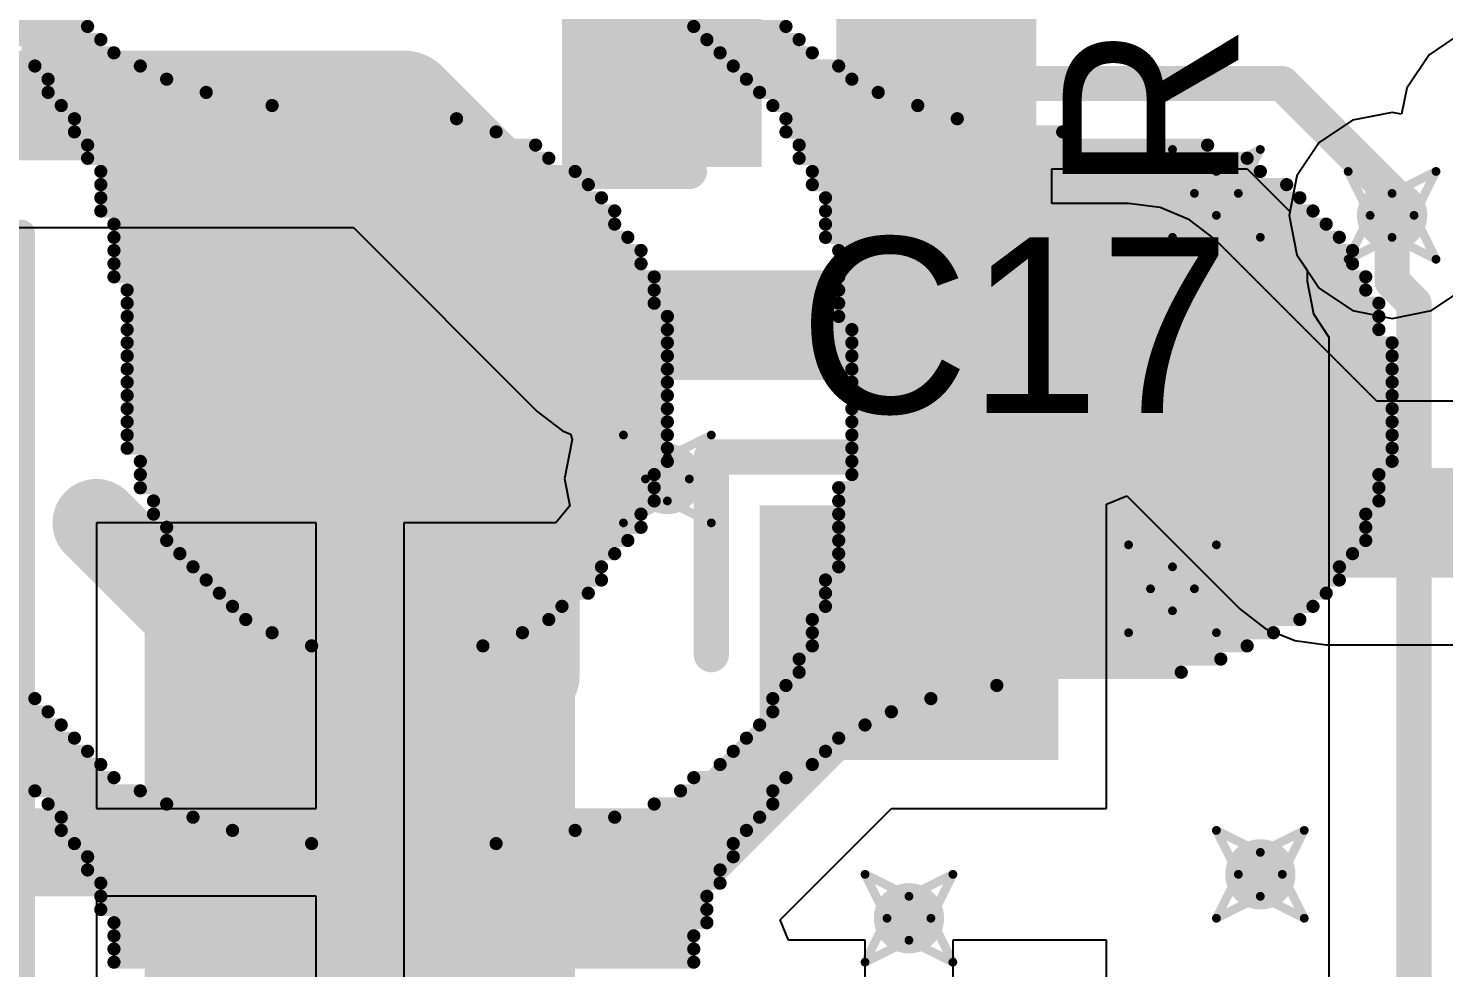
# Model space of a CAD drawing. Header units: millimetres. Extents: x 2.26 to 6.57, y 1.2 to 4.64.
# Drawn here: x 3.6828 to 4.005, y 2.9769 to 3.1907 of the extents above; entities that cross this region are included whole.
import ezdxf

# ---------------------------------------------------------------- set-up
doc = ezdxf.new("R2010")
doc.units = ezdxf.units.MM
doc.header["$MEASUREMENT"] = 0
for name, color, linetype in [('BottomLayer', 5, 'Continuous'), ('BottomOverlay', 54, 'Continuous'), ('DrillDrawing', 1, 'Continuous'), ('MultiLayer', 9, 'Continuous'), ('TopLayer', 1, 'Continuous'), ('TopOverlay', 2, 'Continuous'), ('TopPaste', 8, 'Continuous'), ('TopSolder', 216, 'Continuous'), ('ViaHoleLayer', 16, 'Continuous')]:
    doc.layers.add(name, color=color, linetype=linetype)

# ---------------------------------------------------------------- blocks, each defined once
blk = doc.blocks.new('NUCLEO_______2___B_6')
at = {"layer": 'BottomOverlay', "const_width": 0.003}
for points in [[(-0.014, 0.125), (-0.146, 0.125)], [(-0.014, 0.122), (-0.146, 0.122)], [(-0.014, 0.119), (-0.146, 0.119)], [(-0.014, 0.116), (-0.149, 0.116)], [(-0.011, 0.113), (-0.149, 0.113)], [(-0.011, 0.11), (-0.149, 0.11)], [(-0.011, 0.107), (-0.152, 0.107)], [(-0.008, 0.104), (-0.152, 0.104)], [(-0.008, 0.101), (-0.155, 0.101)], [(-0.101, 0.098), (-0.155, 0.098)], [(-0.005, 0.098), (-0.059, 0.098)], [(-0.128, 0.092), (-0.161, 0.092)], [(-0.119, 0.095), (-0.158, 0.095)], [(-0.002, 0.095), (-0.041, 0.095)], [(-0.002, 0.092), (-0.032, 0.092)], [(-0.137, 0.089), (-0.164, 0.089)], [(0.001, 0.089), (-0.026, 0.089)], [(-0.143, 0.086), (-0.164, 0.086)], [(0.004, 0.086), (-0.02, 0.086)], [(-0.146, 0.083), (-0.167, 0.083)], [(0.007, 0.083), (-0.014, 0.083)], [(-0.152, 0.08), (-0.173, 0.08)], [(0.01, 0.08), (-0.011, 0.08)], [(-0.155, 0.077), (-0.176, 0.077)], [(0.013, 0.077), (-0.008, 0.077)], [(-0.158, 0.074), (-0.179, 0.074)], [(0.019, 0.074), (-0.005, 0.074)], [(-0.161, 0.071), (-0.185, 0.071)], [(0.025, 0.071), (-0.002, 0.071)], [(-0.164, 0.068), (-0.191, 0.068)], [(0.031, 0.068), (0.001, 0.068)], [(-0.164, 0.065), (-0.2, 0.065)], [(0.04, 0.065), (0.004, 0.065)], [(-0.167, 0.062), (-0.215, 0.062)], [(-0.17, 0.059), (-0.257, 0.059)], [(-0.17, 0.056), (-0.266, 0.056)], [(-0.173, 0.053), (-0.272, 0.053)], [(-0.059, 0.053), (-0.098, 0.053)], [(-0.173, 0.047), (-0.284, 0.047)], [(-0.173, 0.05), (-0.278, 0.05)], [(-0.044, 0.047), (-0.113, 0.047)], [(-0.05, 0.05), (-0.107, 0.05)], [(-0.176, 0.044), (-0.287, 0.044)], [(-0.041, 0.044), (-0.116, 0.044)], [(-0.176, 0.041), (-0.29, 0.041)], [(-0.038, 0.041), (-0.122, 0.041)], [(-0.176, 0.038), (-0.293, 0.038)], [(-0.035, 0.038), (-0.125, 0.038)], [(-0.179, 0.035), (-0.293, 0.035)], [(-0.032, 0.035), (-0.125, 0.035)], [(-0.179, 0.032), (-0.296, 0.032)], [(-0.029, 0.032), (-0.128, 0.032)], [(-0.179, 0.029), (-0.299, 0.029)], [(-0.026, 0.029), (-0.131, 0.029)], [(-0.179, 0.026), (-0.299, 0.026)], [(-0.026, 0.026), (-0.134, 0.026)], [(-0.179, 0.023), (-0.299, 0.023)], [(-0.023, 0.023), (-0.134, 0.023)], [(-0.179, 0.02), (-0.302, 0.02)], [(-0.023, 0.02), (-0.137, 0.02)], [(-0.179, 0.017), (-0.302, 0.017)], [(-0.02, 0.017), (-0.137, 0.017)], [(-0.182, 0.014), (-0.302, 0.014)], [(-0.02, 0.014), (-0.137, 0.014)], [(-0.182, 0.011), (-0.305, 0.011)], [(-0.02, 0.011), (-0.14, 0.011)], [(-0.182, 0.008), (-0.305, 0.008)], [(-0.182, 0.005), (-0.305, 0.005)], [(-0.017, 0.008), (-0.14, 0.008)], [(-0.017, 0.005), (-0.14, 0.005)], [(-0.182, 0.002), (-0.305, 0.002)], [(-0.017, 0.002), (-0.14, 0.002)], [(-0.182, -0.001), (-0.305, -0.001)], [(-0.017, -0.001), (-0.14, -0.001)], [(-0.182, -0.004), (-0.305, -0.004)], [(-0.017, -0.004), (-0.14, -0.004)], [(-0.182, -0.007), (-0.305, -0.007)], [(-0.017, -0.007), (-0.14, -0.007)], [(-0.182, -0.01), (-0.305, -0.01)], [(-0.017, -0.01), (-0.14, -0.01)], [(-0.182, -0.013), (-0.305, -0.013)], [(-0.017, -0.013), (-0.14, -0.013)], [(-0.182, -0.016), (-0.305, -0.016)], [(-0.017, -0.016), (-0.14, -0.016)], [(-0.182, -0.019), (-0.302, -0.019)], [(-0.017, -0.019), (-0.14, -0.019)], [(-0.179, -0.022), (-0.302, -0.022)], [(-0.017, -0.022), (-0.14, -0.022)], [(-0.179, -0.025), (-0.302, -0.025)], [(-0.017, -0.025), (-0.137, -0.025)], [(-0.179, -0.028), (-0.299, -0.028)], [(-0.017, -0.028), (-0.137, -0.028)], [(-0.179, -0.031), (-0.299, -0.031)], [(-0.014, -0.031), (-0.137, -0.031)], [(-0.179, -0.034), (-0.296, -0.034)], [(-0.014, -0.034), (-0.134, -0.034)], [(-0.179, -0.037), (-0.296, -0.037)], [(-0.176, -0.04), (-0.293, -0.04)], [(-0.014, -0.037), (-0.134, -0.037)], [(-0.014, -0.04), (-0.131, -0.04)], [(-0.176, -0.043), (-0.29, -0.043)], [(-0.014, -0.043), (-0.128, -0.043)], [(-0.176, -0.046), (-0.287, -0.046)], [(-0.011, -0.046), (-0.128, -0.046)], [(-0.176, -0.049), (-0.284, -0.049)], [(-0.011, -0.049), (-0.125, -0.049)], [(-0.173, -0.052), (-0.281, -0.052)], [(-0.011, -0.052), (-0.122, -0.052)], [(-0.173, -0.055), (-0.275, -0.055)], [(-0.011, -0.055), (-0.119, -0.055)], [(-0.17, -0.058), (-0.272, -0.058)], [(-0.008, -0.058), (-0.113, -0.058)], [(-0.17, -0.061), (-0.263, -0.061)], [(-0.008, -0.061), (-0.11, -0.061)], [(-0.167, -0.064), (-0.23, -0.064)], [(-0.005, -0.064), (-0.101, -0.064)], [(-0.167, -0.067), (-0.206, -0.067)], [(-0.005, -0.067), (-0.092, -0.067)], [(-0.164, -0.07), (-0.197, -0.07)], [(-0.002, -0.07), (-0.05, -0.07)], [(-0.161, -0.073), (-0.188, -0.073)], [(0.001, -0.073), (-0.035, -0.073)], [(-0.158, -0.076), (-0.182, -0.076)], [(0.001, -0.076), (-0.026, -0.076)], [(-0.155, -0.079), (-0.179, -0.079)], [(-0.152, -0.082), (-0.173, -0.082)], [(0.004, -0.079), (-0.02, -0.079)], [(0.007, -0.082), (-0.014, -0.082)], [(-0.149, -0.085), (-0.17, -0.085)], [(0.01, -0.085), (-0.011, -0.085)], [(-0.146, -0.088), (-0.167, -0.088)], [(0.013, -0.088), (-0.008, -0.088)]]:
    blk.add_lwpolyline(points, dxfattribs=at)
at = {"layer": 'BottomOverlay', "const_width": 0.0015}
for points in [[(-0.14675, 0.125, 1), (-0.14525, 0.125, 1)], [(-0.01475, 0.125, 1), (-0.01325, 0.125, 1)], [(-0.14675, 0.122, 1), (-0.14525, 0.122, 1)], [(-0.01475, 0.122, 1), (-0.01325, 0.122, 1)], [(-0.14675, 0.119, 1), (-0.14525, 0.119, 1)], [(-0.01475, 0.119, 1), (-0.01325, 0.119, 1)], [(-0.14975, 0.116, 1), (-0.14825, 0.116, 1)], [(-0.01475, 0.116, 1), (-0.01325, 0.116, 1)], [(-0.14975, 0.113, 1), (-0.14825, 0.113, 1)], [(-0.01175, 0.113, 1), (-0.01025, 0.113, 1)], [(-0.14975, 0.11, 1), (-0.14825, 0.11, 1)], [(-0.01175, 0.11, 1), (-0.01025, 0.11, 1)], [(-0.15275, 0.107, 1), (-0.15125, 0.107, 1)], [(-0.01175, 0.107, 1), (-0.01025, 0.107, 1)], [(-0.15275, 0.104, 1), (-0.15125, 0.104, 1)], [(-0.00875, 0.104, 1), (-0.00725, 0.104, 1)], [(-0.15575, 0.101, 1), (-0.15425, 0.101, 1)], [(-0.00875, 0.101, 1), (-0.00725, 0.101, 1)], [(-0.15575, 0.098, 1), (-0.15425, 0.098, 1)], [(-0.10175, 0.098, 1), (-0.10025, 0.098, 1)], [(-0.05975, 0.098, 1), (-0.05825, 0.098, 1)], [(-0.00575, 0.098, 1), (-0.00425, 0.098, 1)], [(-0.16175, 0.092, 1), (-0.16025, 0.092, 1)], [(-0.15875, 0.095, 1), (-0.15725, 0.095, 1)], [(-0.12875, 0.092, 1), (-0.12725, 0.092, 1)], [(-0.11975, 0.095, 1), (-0.11825, 0.095, 1)], [(-0.04175, 0.095, 1), (-0.04025, 0.095, 1)], [(-0.03275, 0.092, 1), (-0.03125, 0.092, 1)], [(-0.00275, 0.095, 1), (-0.00125, 0.095, 1)], [(-0.00275, 0.092, 1), (-0.00125, 0.092, 1)], [(-0.16475, 0.089, 1), (-0.16325, 0.089, 1)], [(-0.13775, 0.089, 1), (-0.13625, 0.089, 1)], [(-0.02675, 0.089, 1), (-0.02525, 0.089, 1)], [(0.00025, 0.089, 1), (0.00175, 0.089, 1)], [(-0.16475, 0.086, 1), (-0.16325, 0.086, 1)], [(-0.14375, 0.086, 1), (-0.14225, 0.086, 1)], [(-0.02075, 0.086, 1), (-0.01925, 0.086, 1)], [(0.00325, 0.086, 1), (0.00475, 0.086, 1)], [(-0.16775, 0.083, 1), (-0.16625, 0.083, 1)], [(-0.14675, 0.083, 1), (-0.14525, 0.083, 1)], [(-0.01475, 0.083, 1), (-0.01325, 0.083, 1)], [(-0.17375, 0.08, 1), (-0.17225, 0.08, 1)], [(-0.15275, 0.08, 1), (-0.15125, 0.08, 1)], [(-0.01175, 0.08, 1), (-0.01025, 0.08, 1)], [(-0.17675, 0.077, 1), (-0.17525, 0.077, 1)], [(-0.15575, 0.077, 1), (-0.15425, 0.077, 1)], [(-0.00875, 0.077, 1), (-0.00725, 0.077, 1)], [(-0.17975, 0.074, 1), (-0.17825, 0.074, 1)], [(-0.15875, 0.074, 1), (-0.15725, 0.074, 1)], [(-0.00575, 0.074, 1), (-0.00425, 0.074, 1)], [(-0.18575, 0.071, 1), (-0.18425, 0.071, 1)], [(-0.16175, 0.071, 1), (-0.16025, 0.071, 1)], [(-0.00275, 0.071, 1), (-0.00125, 0.071, 1)], [(-0.19175, 0.068, 1), (-0.19025, 0.068, 1)], [(-0.16475, 0.068, 1), (-0.16325, 0.068, 1)], [(0.00025, 0.068, 1), (0.00175, 0.068, 1)], [(-0.20075, 0.065, 1), (-0.19925, 0.065, 1)], [(-0.16475, 0.065, 1), (-0.16325, 0.065, 1)], [(0.00325, 0.065, 1), (0.00475, 0.065, 1)], [(-0.21575, 0.062, 1), (-0.21425, 0.062, 1)], [(-0.16775, 0.062, 1), (-0.16625, 0.062, 1)], [(-0.25775, 0.059, 1), (-0.25625, 0.059, 1)], [(-0.17075, 0.059, 1), (-0.16925, 0.059, 1)], [(-0.26675, 0.056, 1), (-0.26525, 0.056, 1)], [(-0.17075, 0.056, 1), (-0.16925, 0.056, 1)], [(-0.27275, 0.053, 1), (-0.27125, 0.053, 1)], [(-0.17375, 0.053, 1), (-0.17225, 0.053, 1)], [(-0.09875, 0.053, 1), (-0.09725, 0.053, 1)], [(-0.05975, 0.053, 1), (-0.05825, 0.053, 1)], [(-0.28475, 0.047, 1), (-0.28325, 0.047, 1)], [(-0.27875, 0.05, 1), (-0.27725, 0.05, 1)], [(-0.17375, 0.05, 1), (-0.17225, 0.05, 1)], [(-0.17375, 0.047, 1), (-0.17225, 0.047, 1)], [(-0.11375, 0.047, 1), (-0.11225, 0.047, 1)], [(-0.10775, 0.05, 1), (-0.10625, 0.05, 1)], [(-0.05075, 0.05, 1), (-0.04925, 0.05, 1)], [(-0.04475, 0.047, 1), (-0.04325, 0.047, 1)], [(-0.28775, 0.044, 1), (-0.28625, 0.044, 1)], [(-0.17675, 0.044, 1), (-0.17525, 0.044, 1)], [(-0.11675, 0.044, 1), (-0.11525, 0.044, 1)], [(-0.04175, 0.044, 1), (-0.04025, 0.044, 1)], [(-0.29075, 0.041, 1), (-0.28925, 0.041, 1)], [(-0.17675, 0.041, 1), (-0.17525, 0.041, 1)], [(-0.12275, 0.041, 1), (-0.12125, 0.041, 1)], [(-0.03875, 0.041, 1), (-0.03725, 0.041, 1)], [(-0.29375, 0.038, 1), (-0.29225, 0.038, 1)], [(-0.17675, 0.038, 1), (-0.17525, 0.038, 1)], [(-0.12575, 0.038, 1), (-0.12425, 0.038, 1)], [(-0.03575, 0.038, 1), (-0.03425, 0.038, 1)], [(-0.29375, 0.035, 1), (-0.29225, 0.035, 1)], [(-0.17975, 0.035, 1), (-0.17825, 0.035, 1)], [(-0.12575, 0.035, 1), (-0.12425, 0.035, 1)], [(-0.03275, 0.035, 1), (-0.03125, 0.035, 1)], [(-0.29675, 0.032, 1), (-0.29525, 0.032, 1)], [(-0.17975, 0.032, 1), (-0.17825, 0.032, 1)], [(-0.12875, 0.032, 1), (-0.12725, 0.032, 1)], [(-0.02975, 0.032, 1), (-0.02825, 0.032, 1)], [(-0.29975, 0.029, 1), (-0.29825, 0.029, 1)], [(-0.17975, 0.029, 1), (-0.17825, 0.029, 1)], [(-0.13175, 0.029, 1), (-0.13025, 0.029, 1)], [(-0.02675, 0.029, 1), (-0.02525, 0.029, 1)], [(-0.29975, 0.026, 1), (-0.29825, 0.026, 1)], [(-0.17975, 0.026, 1), (-0.17825, 0.026, 1)], [(-0.13475, 0.026, 1), (-0.13325, 0.026, 1)], [(-0.02675, 0.026, 1), (-0.02525, 0.026, 1)], [(-0.29975, 0.023, 1), (-0.29825, 0.023, 1)], [(-0.17975, 0.023, 1), (-0.17825, 0.023, 1)], [(-0.13475, 0.023, 1), (-0.13325, 0.023, 1)], [(-0.02375, 0.023, 1), (-0.02225, 0.023, 1)], [(-0.30275, 0.02, 1), (-0.30125, 0.02, 1)], [(-0.17975, 0.02, 1), (-0.17825, 0.02, 1)], [(-0.13775, 0.02, 1), (-0.13625, 0.02, 1)], [(-0.02375, 0.02, 1), (-0.02225, 0.02, 1)], [(-0.30275, 0.017, 1), (-0.30125, 0.017, 1)], [(-0.17975, 0.017, 1), (-0.17825, 0.017, 1)], [(-0.13775, 0.017, 1), (-0.13625, 0.017, 1)], [(-0.02075, 0.017, 1), (-0.01925, 0.017, 1)], [(-0.30275, 0.014, 1), (-0.30125, 0.014, 1)], [(-0.18275, 0.014, 1), (-0.18125, 0.014, 1)], [(-0.13775, 0.014, 1), (-0.13625, 0.014, 1)], [(-0.02075, 0.014, 1), (-0.01925, 0.014, 1)], [(-0.30575, 0.011, 1), (-0.30425, 0.011, 1)], [(-0.18275, 0.011, 1), (-0.18125, 0.011, 1)], [(-0.14075, 0.011, 1), (-0.13925, 0.011, 1)], [(-0.02075, 0.011, 1), (-0.01925, 0.011, 1)], [(-0.30575, 0.008, 1), (-0.30425, 0.008, 1)], [(-0.30575, 0.005, 1), (-0.30425, 0.005, 1)], [(-0.18275, 0.008, 1), (-0.18125, 0.008, 1)], [(-0.18275, 0.005, 1), (-0.18125, 0.005, 1)], [(-0.14075, 0.008, 1), (-0.13925, 0.008, 1)], [(-0.14075, 0.005, 1), (-0.13925, 0.005, 1)], [(-0.01775, 0.008, 1), (-0.01625, 0.008, 1)], [(-0.01775, 0.005, 1), (-0.01625, 0.005, 1)], [(-0.30575, 0.002, 1), (-0.30425, 0.002, 1)], [(-0.18275, 0.002, 1), (-0.18125, 0.002, 1)], [(-0.14075, 0.002, 1), (-0.13925, 0.002, 1)], [(-0.01775, 0.002, 1), (-0.01625, 0.002, 1)], [(-0.30575, -0.001, 1), (-0.30425, -0.001, 1)], [(-0.18275, -0.001, 1), (-0.18125, -0.001, 1)], [(-0.14075, -0.001, 1), (-0.13925, -0.001, 1)], [(-0.01775, -0.001, 1), (-0.01625, -0.001, 1)], [(-0.30575, -0.004, 1), (-0.30425, -0.004, 1)], [(-0.18275, -0.004, 1), (-0.18125, -0.004, 1)], [(-0.14075, -0.004, 1), (-0.13925, -0.004, 1)], [(-0.01775, -0.004, 1), (-0.01625, -0.004, 1)], [(-0.30575, -0.007, 1), (-0.30425, -0.007, 1)], [(-0.18275, -0.007, 1), (-0.18125, -0.007, 1)], [(-0.14075, -0.007, 1), (-0.13925, -0.007, 1)], [(-0.01775, -0.007, 1), (-0.01625, -0.007, 1)], [(-0.30575, -0.01, 1), (-0.30425, -0.01, 1)], [(-0.18275, -0.01, 1), (-0.18125, -0.01, 1)], [(-0.14075, -0.01, 1), (-0.13925, -0.01, 1)], [(-0.01775, -0.01, 1), (-0.01625, -0.01, 1)], [(-0.30575, -0.013, 1), (-0.30425, -0.013, 1)], [(-0.18275, -0.013, 1), (-0.18125, -0.013, 1)], [(-0.14075, -0.013, 1), (-0.13925, -0.013, 1)], [(-0.01775, -0.013, 1), (-0.01625, -0.013, 1)], [(-0.30575, -0.016, 1), (-0.30425, -0.016, 1)], [(-0.18275, -0.016, 1), (-0.18125, -0.016, 1)], [(-0.14075, -0.016, 1), (-0.13925, -0.016, 1)], [(-0.01775, -0.016, 1), (-0.01625, -0.016, 1)], [(-0.30275, -0.019, 1), (-0.30125, -0.019, 1)], [(-0.18275, -0.019, 1), (-0.18125, -0.019, 1)], [(-0.14075, -0.019, 1), (-0.13925, -0.019, 1)], [(-0.01775, -0.019, 1), (-0.01625, -0.019, 1)], [(-0.30275, -0.022, 1), (-0.30125, -0.022, 1)], [(-0.17975, -0.022, 1), (-0.17825, -0.022, 1)], [(-0.14075, -0.022, 1), (-0.13925, -0.022, 1)], [(-0.01775, -0.022, 1), (-0.01625, -0.022, 1)], [(-0.30275, -0.025, 1), (-0.30125, -0.025, 1)], [(-0.17975, -0.025, 1), (-0.17825, -0.025, 1)], [(-0.13775, -0.025, 1), (-0.13625, -0.025, 1)], [(-0.01775, -0.025, 1), (-0.01625, -0.025, 1)], [(-0.29975, -0.028, 1), (-0.29825, -0.028, 1)], [(-0.17975, -0.028, 1), (-0.17825, -0.028, 1)], [(-0.13775, -0.028, 1), (-0.13625, -0.028, 1)], [(-0.01775, -0.028, 1), (-0.01625, -0.028, 1)], [(-0.29975, -0.031, 1), (-0.29825, -0.031, 1)], [(-0.17975, -0.031, 1), (-0.17825, -0.031, 1)], [(-0.13775, -0.031, 1), (-0.13625, -0.031, 1)], [(-0.01475, -0.031, 1), (-0.01325, -0.031, 1)], [(-0.29675, -0.034, 1), (-0.29525, -0.034, 1)], [(-0.17975, -0.034, 1), (-0.17825, -0.034, 1)], [(-0.13475, -0.034, 1), (-0.13325, -0.034, 1)], [(-0.01475, -0.034, 1), (-0.01325, -0.034, 1)], [(-0.29675, -0.037, 1), (-0.29525, -0.037, 1)], [(-0.29375, -0.04, 1), (-0.29225, -0.04, 1)], [(-0.17975, -0.037, 1), (-0.17825, -0.037, 1)], [(-0.17675, -0.04, 1), (-0.17525, -0.04, 1)], [(-0.13475, -0.037, 1), (-0.13325, -0.037, 1)], [(-0.13175, -0.04, 1), (-0.13025, -0.04, 1)], [(-0.01475, -0.037, 1), (-0.01325, -0.037, 1)], [(-0.01475, -0.04, 1), (-0.01325, -0.04, 1)], [(-0.29075, -0.043, 1), (-0.28925, -0.043, 1)], [(-0.17675, -0.043, 1), (-0.17525, -0.043, 1)], [(-0.12875, -0.043, 1), (-0.12725, -0.043, 1)], [(-0.01475, -0.043, 1), (-0.01325, -0.043, 1)], [(-0.28775, -0.046, 1), (-0.28625, -0.046, 1)], [(-0.17675, -0.046, 1), (-0.17525, -0.046, 1)], [(-0.12875, -0.046, 1), (-0.12725, -0.046, 1)], [(-0.01175, -0.046, 1), (-0.01025, -0.046, 1)], [(-0.28475, -0.049, 1), (-0.28325, -0.049, 1)], [(-0.17675, -0.049, 1), (-0.17525, -0.049, 1)], [(-0.12575, -0.049, 1), (-0.12425, -0.049, 1)], [(-0.01175, -0.049, 1), (-0.01025, -0.049, 1)], [(-0.28175, -0.052, 1), (-0.28025, -0.052, 1)], [(-0.17375, -0.052, 1), (-0.17225, -0.052, 1)], [(-0.12275, -0.052, 1), (-0.12125, -0.052, 1)], [(-0.01175, -0.052, 1), (-0.01025, -0.052, 1)], [(-0.27575, -0.055, 1), (-0.27425, -0.055, 1)], [(-0.17375, -0.055, 1), (-0.17225, -0.055, 1)], [(-0.11975, -0.055, 1), (-0.11825, -0.055, 1)], [(-0.01175, -0.055, 1), (-0.01025, -0.055, 1)], [(-0.27275, -0.058, 1), (-0.27125, -0.058, 1)], [(-0.17075, -0.058, 1), (-0.16925, -0.058, 1)], [(-0.11375, -0.058, 1), (-0.11225, -0.058, 1)], [(-0.00875, -0.058, 1), (-0.00725, -0.058, 1)], [(-0.26375, -0.061, 1), (-0.26225, -0.061, 1)], [(-0.17075, -0.061, 1), (-0.16925, -0.061, 1)], [(-0.11075, -0.061, 1), (-0.10925, -0.061, 1)], [(-0.00875, -0.061, 1), (-0.00725, -0.061, 1)], [(-0.23075, -0.064, 1), (-0.22925, -0.064, 1)], [(-0.16775, -0.064, 1), (-0.16625, -0.064, 1)], [(-0.10175, -0.064, 1), (-0.10025, -0.064, 1)], [(-0.00575, -0.064, 1), (-0.00425, -0.064, 1)], [(-0.20675, -0.067, 1), (-0.20525, -0.067, 1)], [(-0.16775, -0.067, 1), (-0.16625, -0.067, 1)], [(-0.09275, -0.067, 1), (-0.09125, -0.067, 1)], [(-0.00575, -0.067, 1), (-0.00425, -0.067, 1)], [(-0.19775, -0.07, 1), (-0.19625, -0.07, 1)], [(-0.16475, -0.07, 1), (-0.16325, -0.07, 1)], [(-0.05075, -0.07, 1), (-0.04925, -0.07, 1)], [(-0.00275, -0.07, 1), (-0.00125, -0.07, 1)], [(-0.18875, -0.073, 1), (-0.18725, -0.073, 1)], [(-0.16175, -0.073, 1), (-0.16025, -0.073, 1)], [(-0.03575, -0.073, 1), (-0.03425, -0.073, 1)], [(0.00025, -0.073, 1), (0.00175, -0.073, 1)], [(-0.18275, -0.076, 1), (-0.18125, -0.076, 1)], [(-0.15875, -0.076, 1), (-0.15725, -0.076, 1)], [(-0.02675, -0.076, 1), (-0.02525, -0.076, 1)], [(0.00025, -0.076, 1), (0.00175, -0.076, 1)], [(-0.17975, -0.079, 1), (-0.17825, -0.079, 1)], [(-0.17375, -0.082, 1), (-0.17225, -0.082, 1)], [(-0.15575, -0.079, 1), (-0.15425, -0.079, 1)], [(-0.15275, -0.082, 1), (-0.15125, -0.082, 1)], [(-0.02075, -0.079, 1), (-0.01925, -0.079, 1)], [(-0.01475, -0.082, 1), (-0.01325, -0.082, 1)], [(0.00325, -0.079, 1), (0.00475, -0.079, 1)], [(-0.17075, -0.085, 1), (-0.16925, -0.085, 1)], [(-0.14975, -0.085, 1), (-0.14825, -0.085, 1)], [(-0.01175, -0.085, 1), (-0.01025, -0.085, 1)], [(-0.16775, -0.088, 1), (-0.16625, -0.088, 1)], [(-0.14675, -0.088, 1), (-0.14525, -0.088, 1)], [(-0.00875, -0.088, 1), (-0.00725, -0.088, 1)]]:
    blk.add_lwpolyline(points, format="xyb", close=True, dxfattribs=at)
blk = doc.blocks.new('0603R_103')
at = {"layer": 'TopLayer'}
for points in [[(-0.0125, 0.015), (-0.0425, 0.015), (-0.0125, -0.015), (-0.0425, -0.015)], [(0.0425, 0.015), (0.0125, 0.015), (0.0425, -0.015), (0.0125, -0.015)]]:
    blk.add_solid(points, dxfattribs=at)
at = {"layer": 'TopOverlay', "const_width": 0.008}
for points in [[(-0.025, 0.02), (-0.05, 0.02)], [(-0.05, 0.02), (-0.05, -0.02)], [(0.05, 0.02), (0.025, 0.02)], [(0.05, 0.02), (0.05, -0.02)], [(-0.025, -0.02), (-0.05, -0.02)], [(0.05, -0.02), (0.025, -0.02)]]:
    blk.add_lwpolyline(points, dxfattribs=at)
at = {"layer": 'TopOverlay', "const_width": 0.004}
for points in [[(-0.052, 0.02, 1), (-0.048, 0.02, 1)], [(-0.052, 0.02, 1), (-0.048, 0.02, 1)], [(-0.027, 0.02, 1), (-0.023, 0.02, 1)], [(0.023, 0.02, 1), (0.027, 0.02, 1)], [(0.048, 0.02, 1), (0.052, 0.02, 1)], [(0.048, 0.02, 1), (0.052, 0.02, 1)], [(-0.052, -0.02, 1), (-0.048, -0.02, 1)], [(-0.052, -0.02, 1), (-0.048, -0.02, 1)], [(-0.027, -0.02, 1), (-0.023, -0.02, 1)], [(0.023, -0.02, 1), (0.027, -0.02, 1)], [(0.048, -0.02, 1), (0.052, -0.02, 1)], [(0.048, -0.02, 1), (0.052, -0.02, 1)]]:
    blk.add_lwpolyline(points, format="xyb", close=True, dxfattribs=at)
at = {"layer": 'TopPaste'}
for points in [[(-0.0125, 0.015), (-0.0425, 0.015), (-0.0125, -0.015), (-0.0425, -0.015)], [(0.0425, 0.015), (0.0125, 0.015), (0.0425, -0.015), (0.0125, -0.015)]]:
    blk.add_solid(points, dxfattribs=at)
at = {"layer": 'TopSolder'}
for points in [[(-0.0085, 0.019), (-0.0465, 0.019), (-0.0085, -0.019), (-0.0465, -0.019)], [(0.0465, 0.019), (0.0085, 0.019), (0.0465, -0.019), (0.0085, -0.019)]]:
    blk.add_solid(points, dxfattribs=at)
blk = doc.blocks.new('TAN_A_120')
at = {"layer": 'TopLayer'}
for points in [[(-0.085, 0.03), (-0.135, 0.03), (-0.085, -0.03), (-0.135, -0.03)], [(0.025, 0.03), (-0.025, 0.03), (0.025, -0.03), (-0.025, -0.03)]]:
    blk.add_solid(points, dxfattribs=at)
at = {"layer": 'TopOverlay'}
for points, const_width in [([(-0.15, 0.045), (-0.15, -0.045)], 0.008), ([(-0.15, 0.045), (-0.1, 0.045)], 0.008), ([(-0.005, 0.045), (0.04, 0.045)], 0.008), ([(0.04, 0.045), (0.04, 0.01)], 0.008), ([(0.04, 0), (0.04, -0.02)], 0.005), ([(0.03, -0.01), (0.05, -0.01)], 0.005), ([(0.04, -0.03), (0.04, -0.045)], 0.008), ([(-0.15, -0.045), (-0.1, -0.045)], 0.008), ([(-0.005, -0.045), (0.04, -0.045)], 0.008)]:
    blk.add_lwpolyline(points, dxfattribs=dict(at, const_width=const_width))
for points, const_width in [([(-0.152, 0.045, 1), (-0.148, 0.045, 1)], 0.004), ([(-0.152, 0.045, 1), (-0.148, 0.045, 1)], 0.004), ([(-0.102, 0.045, 1), (-0.098, 0.045, 1)], 0.004), ([(-0.007, 0.045, 1), (-0.003, 0.045, 1)], 0.004), ([(0.038, 0.045, 1), (0.042, 0.045, 1)], 0.004), ([(0.038, 0.045, 1), (0.042, 0.045, 1)], 0.004), ([(0.038, 0.01, 1), (0.042, 0.01, 1)], 0.004), ([(0.03875, 0, 1), (0.04125, 0, 1)], 0.0025), ([(0.02875, -0.01, 1), (0.03125, -0.01, 1)], 0.0025), ([(0.04875, -0.01, 1), (0.05125, -0.01, 1)], 0.0025), ([(0.03875, -0.02, 1), (0.04125, -0.02, 1)], 0.0025), ([(0.038, -0.03, 1), (0.042, -0.03, 1)], 0.004), ([(-0.152, -0.045, 1), (-0.148, -0.045, 1)], 0.004), ([(-0.152, -0.045, 1), (-0.148, -0.045, 1)], 0.004), ([(-0.102, -0.045, 1), (-0.098, -0.045, 1)], 0.004), ([(-0.007, -0.045, 1), (-0.003, -0.045, 1)], 0.004), ([(0.038, -0.045, 1), (0.042, -0.045, 1)], 0.004), ([(0.038, -0.045, 1), (0.042, -0.045, 1)], 0.004)]:
    blk.add_lwpolyline(points, format="xyb", close=True, dxfattribs=dict(at, const_width=const_width))
at = {"layer": 'TopPaste'}
for points in [[(-0.085, 0.03), (-0.135, 0.03), (-0.085, -0.03), (-0.135, -0.03)], [(0.025, 0.03), (-0.025, 0.03), (0.025, -0.03), (-0.025, -0.03)]]:
    blk.add_solid(points, dxfattribs=at)
at = {"layer": 'TopSolder'}
for points in [[(-0.081, 0.034), (-0.139, 0.034), (-0.081, -0.034), (-0.139, -0.034)], [(0.029, 0.034), (-0.029, 0.034), (0.029, -0.034), (-0.029, -0.034)]]:
    blk.add_solid(points, dxfattribs=at)
blk = doc.blocks.new('SOT_223_147')
at = {"layer": 'TopLayer'}
blk.add_solid([(-0.08, 0.06), (-0.17, 0.06), (-0.08, -0.06), (-0.17, -0.06)], dxfattribs=at)
at = {"layer": 'TopOverlay', "const_width": 0.006}
for points in [[(-0.048, 0.149), (-0.048, -0.141)], [(0.062, -0.141), (-0.048, -0.141)]]:
    blk.add_lwpolyline(points, dxfattribs=at)
at = {"layer": 'TopOverlay', "const_width": 0.003}
blk.add_lwpolyline([(-0.0495, -0.141, 1), (-0.0465, -0.141, 1)], format="xyb", close=True, dxfattribs=at)
blk.add_lwpolyline([(-0.0495, -0.141, 1), (-0.0465, -0.141, 1)], format="xyb", close=True, dxfattribs=at)
at = {"layer": 'TopPaste'}
blk.add_solid([(-0.08, 0.06), (-0.17, 0.06), (-0.08, -0.06), (-0.17, -0.06)], dxfattribs=at)
at = {"layer": 'TopSolder'}
blk.add_solid([(-0.076, 0.064), (-0.174, 0.064), (-0.076, -0.064), (-0.174, -0.064)], dxfattribs=at)

msp = doc.modelspace()

# ---------------------------------------------------------------- linework, layer by layer
at = {"layer": 'BottomLayer'}
for p, q in [((4.00929, 3.18982), (4.00169, 3.18473)), ((4.00169, 3.18473), (3.9966, 3.17712)), ((3.9966, 3.17712), (3.99542, 3.17117)), ((3.99327, 3.1716), (3.98429, 3.16982)), ((3.99542, 3.17117), (3.99327, 3.1716)), ((3.98429, 3.16982), (3.97669, 3.16473)), ((3.97669, 3.16473), (3.9716, 3.15712)), ((3.9716, 3.15712), (3.96982, 3.14815)), ((3.96982, 3.14815), (3.9716, 3.13918)), ((3.9716, 3.13918), (3.9739, 3.13574)), ((3.9739, 3.13574), (3.9739, 3.13315)), ((3.9739, 3.13315), (3.97537, 3.12574)), ((3.97537, 3.12574), (3.9789, 3.12046)), ((3.9789, 3.12046), (3.9789, 2.91617))]:
    msp.add_line(p, q, dxfattribs=at)
for points, const_width in [([(3.94927, 3.15315, 1), (3.95727, 3.15315, 1)], 0.008), ([(3.98927, 3.14815, 1), (3.99727, 3.14815, 1)], 0.008), ([(3.99127, 3.14815, 1), (3.99527, 3.14815, 1)], 0.004), ([(3.99127, 3.13315, 1), (3.99527, 3.13315, 1)], 0.004), ([(3.99127, 3.13315, 1), (3.99527, 3.13315, 1)], 0.004), ([(3.99627, 3.12815, 1), (4.00027, 3.12815, 1)], 0.004), ([(3.99627, 3.12815, 1), (4.00027, 3.12815, 1)], 0.004), ([(3.82427, 3.08815, 1), (3.83227, 3.08815, 1)], 0.008), ([(3.93927, 3.06315, 1), (3.94727, 3.06315, 1)], 0.008), ([(3.95927, 2.99815, 1), (3.96727, 2.99815, 1)], 0.008), ([(3.87927, 2.98815, 1), (3.88727, 2.98815, 1)], 0.008)]:
    msp.add_lwpolyline(points, format="xyb", close=True, dxfattribs=dict(at, const_width=const_width))
at = {"layer": 'BottomLayer', "const_width": 0.008}
for points in [[(3.99327, 3.13315), (3.99327, 3.14815)], [(3.99327, 3.13315), (3.99827, 3.12815)], [(3.99827, 2.90815), (3.99827, 3.12815)]]:
    msp.add_lwpolyline(points, dxfattribs=at)
at = {"layer": 'DrillDrawing', "const_width": 0.002}
for points in [[(3.94327, 3.16315), (3.95327, 3.15815)], [(3.94327, 3.16315), (3.94827, 3.15315)], [(3.95327, 3.15815), (3.96327, 3.16315)], [(3.95827, 3.15315), (3.96327, 3.16315)], [(3.98327, 3.15815), (3.99327, 3.15315)], [(3.98327, 3.15815), (3.98827, 3.14815)], [(3.99327, 3.15315), (4.00327, 3.15815)], [(3.99827, 3.14815), (4.00327, 3.15815)], [(3.94327, 3.14315), (3.94827, 3.15315)], [(3.95827, 3.15315), (3.96327, 3.14315)], [(3.94327, 3.14315), (3.95327, 3.14815)], [(3.95327, 3.14815), (3.96327, 3.14315)], [(3.98327, 3.13815), (3.98827, 3.14815)], [(3.99827, 3.14815), (4.00327, 3.13815)], [(3.98327, 3.13815), (3.99327, 3.14315)], [(3.99327, 3.14315), (4.00327, 3.13815)], [(3.81827, 3.09815), (3.82827, 3.09315)], [(3.81827, 3.09815), (3.82327, 3.08815)], [(3.82827, 3.09315), (3.83827, 3.09815)], [(3.83327, 3.08815), (3.83827, 3.09815)], [(3.81827, 3.07815), (3.82327, 3.08815)], [(3.83327, 3.08815), (3.83827, 3.07815)], [(3.81827, 3.07815), (3.82827, 3.08315)], [(3.82827, 3.08315), (3.83827, 3.07815)], [(3.93327, 3.07315), (3.94327, 3.06815)], [(3.93327, 3.07315), (3.93827, 3.06315)], [(3.94327, 3.06815), (3.95327, 3.07315)], [(3.94827, 3.06315), (3.95327, 3.07315)], [(3.93327, 3.05315), (3.93827, 3.06315)], [(3.94827, 3.06315), (3.95327, 3.05315)], [(3.93327, 3.05315), (3.94327, 3.05815)], [(3.94327, 3.05815), (3.95327, 3.05315)], [(3.95327, 3.00815), (3.96327, 3.00315)], [(3.95327, 3.00815), (3.95827, 2.99815)], [(3.96327, 3.00315), (3.97327, 3.00815)], [(3.96827, 2.99815), (3.97327, 3.00815)], [(3.87327, 2.99815), (3.88327, 2.99315)], [(3.87327, 2.99815), (3.87827, 2.98815)], [(3.88327, 2.99315), (3.89327, 2.99815)], [(3.88827, 2.98815), (3.89327, 2.99815)], [(3.95327, 2.98815), (3.95827, 2.99815)], [(3.96827, 2.99815), (3.97327, 2.98815)], [(3.95327, 2.98815), (3.96327, 2.99315)], [(3.96327, 2.99315), (3.97327, 2.98815)], [(3.87327, 2.97815), (3.87827, 2.98815)], [(3.88827, 2.98815), (3.89327, 2.97815)], [(3.87327, 2.97815), (3.88327, 2.98315)], [(3.88327, 2.98315), (3.89327, 2.97815)]]:
    msp.add_lwpolyline(points, dxfattribs=at)
at = {"layer": 'DrillDrawing', "const_width": 0.001}
for points in [[(3.94277, 3.16315, 1), (3.94377, 3.16315, 1)], [(3.94277, 3.16315, 1), (3.94377, 3.16315, 1)], [(3.96277, 3.16315, 1), (3.96377, 3.16315, 1)], [(3.96277, 3.16315, 1), (3.96377, 3.16315, 1)], [(3.95277, 3.15815, 1), (3.95377, 3.15815, 1)], [(3.95277, 3.15815, 1), (3.95377, 3.15815, 1)], [(3.98277, 3.15815, 1), (3.98377, 3.15815, 1)], [(3.98277, 3.15815, 1), (3.98377, 3.15815, 1)], [(4.00277, 3.15815, 1), (4.00377, 3.15815, 1)], [(4.00277, 3.15815, 1), (4.00377, 3.15815, 1)], [(3.94777, 3.15315, 1), (3.94877, 3.15315, 1)], [(3.94777, 3.15315, 1), (3.94877, 3.15315, 1)], [(3.95777, 3.15315, 1), (3.95877, 3.15315, 1)], [(3.95777, 3.15315, 1), (3.95877, 3.15315, 1)], [(3.99277, 3.15315, 1), (3.99377, 3.15315, 1)], [(3.99277, 3.15315, 1), (3.99377, 3.15315, 1)], [(3.95277, 3.14815, 1), (3.95377, 3.14815, 1)], [(3.95277, 3.14815, 1), (3.95377, 3.14815, 1)], [(3.98777, 3.14815, 1), (3.98877, 3.14815, 1)], [(3.98777, 3.14815, 1), (3.98877, 3.14815, 1)], [(3.99777, 3.14815, 1), (3.99877, 3.14815, 1)], [(3.99777, 3.14815, 1), (3.99877, 3.14815, 1)], [(3.94277, 3.14315, 1), (3.94377, 3.14315, 1)], [(3.94277, 3.14315, 1), (3.94377, 3.14315, 1)], [(3.96277, 3.14315, 1), (3.96377, 3.14315, 1)], [(3.96277, 3.14315, 1), (3.96377, 3.14315, 1)], [(3.99277, 3.14315, 1), (3.99377, 3.14315, 1)], [(3.99277, 3.14315, 1), (3.99377, 3.14315, 1)], [(3.98277, 3.13815, 1), (3.98377, 3.13815, 1)], [(3.98277, 3.13815, 1), (3.98377, 3.13815, 1)], [(4.00277, 3.13815, 1), (4.00377, 3.13815, 1)], [(4.00277, 3.13815, 1), (4.00377, 3.13815, 1)], [(3.81777, 3.09815, 1), (3.81877, 3.09815, 1)], [(3.81777, 3.09815, 1), (3.81877, 3.09815, 1)], [(3.83777, 3.09815, 1), (3.83877, 3.09815, 1)], [(3.83777, 3.09815, 1), (3.83877, 3.09815, 1)], [(3.82777, 3.09315, 1), (3.82877, 3.09315, 1)], [(3.82777, 3.09315, 1), (3.82877, 3.09315, 1)], [(3.82277, 3.08815, 1), (3.82377, 3.08815, 1)], [(3.82277, 3.08815, 1), (3.82377, 3.08815, 1)], [(3.83277, 3.08815, 1), (3.83377, 3.08815, 1)], [(3.83277, 3.08815, 1), (3.83377, 3.08815, 1)], [(3.82777, 3.08315, 1), (3.82877, 3.08315, 1)], [(3.82777, 3.08315, 1), (3.82877, 3.08315, 1)], [(3.81777, 3.07815, 1), (3.81877, 3.07815, 1)], [(3.81777, 3.07815, 1), (3.81877, 3.07815, 1)], [(3.83777, 3.07815, 1), (3.83877, 3.07815, 1)], [(3.83777, 3.07815, 1), (3.83877, 3.07815, 1)], [(3.93277, 3.07315, 1), (3.93377, 3.07315, 1)], [(3.93277, 3.07315, 1), (3.93377, 3.07315, 1)], [(3.95277, 3.07315, 1), (3.95377, 3.07315, 1)], [(3.95277, 3.07315, 1), (3.95377, 3.07315, 1)], [(3.94277, 3.06815, 1), (3.94377, 3.06815, 1)], [(3.94277, 3.06815, 1), (3.94377, 3.06815, 1)], [(3.93777, 3.06315, 1), (3.93877, 3.06315, 1)], [(3.93777, 3.06315, 1), (3.93877, 3.06315, 1)], [(3.94777, 3.06315, 1), (3.94877, 3.06315, 1)], [(3.94777, 3.06315, 1), (3.94877, 3.06315, 1)], [(3.94277, 3.05815, 1), (3.94377, 3.05815, 1)], [(3.94277, 3.05815, 1), (3.94377, 3.05815, 1)], [(3.93277, 3.05315, 1), (3.93377, 3.05315, 1)], [(3.93277, 3.05315, 1), (3.93377, 3.05315, 1)], [(3.95277, 3.05315, 1), (3.95377, 3.05315, 1)], [(3.95277, 3.05315, 1), (3.95377, 3.05315, 1)], [(3.95277, 3.00815, 1), (3.95377, 3.00815, 1)], [(3.95277, 3.00815, 1), (3.95377, 3.00815, 1)], [(3.97277, 3.00815, 1), (3.97377, 3.00815, 1)], [(3.97277, 3.00815, 1), (3.97377, 3.00815, 1)], [(3.96277, 3.00315, 1), (3.96377, 3.00315, 1)], [(3.96277, 3.00315, 1), (3.96377, 3.00315, 1)], [(3.87277, 2.99815, 1), (3.87377, 2.99815, 1)], [(3.87277, 2.99815, 1), (3.87377, 2.99815, 1)], [(3.89277, 2.99815, 1), (3.89377, 2.99815, 1)], [(3.89277, 2.99815, 1), (3.89377, 2.99815, 1)], [(3.95777, 2.99815, 1), (3.95877, 2.99815, 1)], [(3.95777, 2.99815, 1), (3.95877, 2.99815, 1)], [(3.96777, 2.99815, 1), (3.96877, 2.99815, 1)], [(3.96777, 2.99815, 1), (3.96877, 2.99815, 1)], [(3.88277, 2.99315, 1), (3.88377, 2.99315, 1)], [(3.88277, 2.99315, 1), (3.88377, 2.99315, 1)], [(3.96277, 2.99315, 1), (3.96377, 2.99315, 1)], [(3.96277, 2.99315, 1), (3.96377, 2.99315, 1)], [(3.87777, 2.98815, 1), (3.87877, 2.98815, 1)], [(3.87777, 2.98815, 1), (3.87877, 2.98815, 1)], [(3.88777, 2.98815, 1), (3.88877, 2.98815, 1)], [(3.88777, 2.98815, 1), (3.88877, 2.98815, 1)], [(3.95277, 2.98815, 1), (3.95377, 2.98815, 1)], [(3.95277, 2.98815, 1), (3.95377, 2.98815, 1)], [(3.97277, 2.98815, 1), (3.97377, 2.98815, 1)], [(3.97277, 2.98815, 1), (3.97377, 2.98815, 1)], [(3.88277, 2.98315, 1), (3.88377, 2.98315, 1)], [(3.88277, 2.98315, 1), (3.88377, 2.98315, 1)], [(3.87277, 2.97815, 1), (3.87377, 2.97815, 1)], [(3.87277, 2.97815, 1), (3.87377, 2.97815, 1)], [(3.89277, 2.97815, 1), (3.89377, 2.97815, 1)], [(3.89277, 2.97815, 1), (3.89377, 2.97815, 1)]]:
    msp.add_lwpolyline(points, format="xyb", close=True, dxfattribs=at)
at = {"layer": 'MultiLayer', "const_width": 0.008}
for points in [[(3.94927, 3.15315, 1), (3.95727, 3.15315, 1)], [(3.98927, 3.14815, 1), (3.99727, 3.14815, 1)], [(3.82427, 3.08815, 1), (3.83227, 3.08815, 1)], [(3.93927, 3.06315, 1), (3.94727, 3.06315, 1)], [(3.95927, 2.99815, 1), (3.96727, 2.99815, 1)], [(3.87927, 2.98815, 1), (3.88727, 2.98815, 1)]]:
    msp.add_lwpolyline(points, format="xyb", close=True, dxfattribs=at)
at = {"layer": 'TopLayer'}
for p, q in [((3.91577, 3.15089), (3.91577, 3.15878)), ((3.91577, 3.15878), (3.96024, 3.15878)), ((3.96024, 3.15878), (3.96999, 3.14903)), ((3.93327, 3.15089), (3.91577, 3.15089)), ((3.94045, 3.14994), (3.93327, 3.15089)), ((3.94714, 3.14717), (3.94045, 3.14994)), ((3.96999, 3.14903), (3.96982, 3.14815)), ((3.56327, 3.14541), (3.75678, 3.14541)), ((3.75678, 3.14541), (3.79865, 3.10354)), ((3.95288, 3.14276), (3.94714, 3.14717)), ((3.96982, 3.14815), (3.9716, 3.13918)), ((3.98976, 3.10589), (3.95288, 3.14276)), ((3.9716, 3.13918), (3.97669, 3.13157)), ((3.97669, 3.13157), (3.98429, 3.12648)), ((4.00224, 3.12648), (4.00985, 3.13157)), ((3.98429, 3.12648), (3.99327, 3.1247)), ((3.99327, 3.1247), (4.00224, 3.12648)), ((3.79865, 3.10354), (3.8044, 3.09913)), ((4.14783, 3.10589), (3.98976, 3.10589)), ((3.8044, 3.09913), (3.80622, 3.09837)), ((3.8066, 3.09712), (3.80482, 3.08815)), ((3.80622, 3.09837), (3.8066, 3.09712)), ((3.80482, 3.08815), (3.80604, 3.08201)), ((3.92827, 3.08239), (3.93289, 3.0843)), ((3.93289, 3.0843), (3.95865, 3.05854)), ((3.80604, 3.08201), (3.80287, 3.07815)), ((3.92827, 3.01315), (3.92827, 3.08239)), ((3.74827, 3.07815), (3.69827, 3.07815)), ((3.69827, 3.07815), (3.69827, 3.01315)), ((3.74827, 3.01315), (3.74827, 3.07815)), ((3.80287, 3.07815), (3.76827, 3.07815)), ((3.76827, 3.07815), (3.76827, 3.00314)), ((3.95865, 3.05854), (3.95865, 3.05854)), ((3.95865, 3.05854), (3.95865, 3.05854)), ((3.95865, 3.05854), (3.95865, 3.05854)), ((3.95865, 3.05854), (3.95865, 3.05854)), ((3.95865, 3.05854), (3.95865, 3.05854)), ((3.95865, 3.05854), (3.95865, 3.05854)), ((3.95865, 3.05854), (3.95865, 3.05854)), ((3.95865, 3.05854), (3.95865, 3.05854)), ((3.95865, 3.05854), (3.95865, 3.05854)), ((3.95865, 3.05854), (3.95865, 3.05854)), ((3.95865, 3.05854), (3.95865, 3.05854)), ((3.95865, 3.05854), (3.95865, 3.05854)), ((3.95865, 3.05854), (3.9644, 3.05413)), ((3.9644, 3.05413), (3.97109, 3.05136)), ((3.97109, 3.05136), (3.97827, 3.05041)), ((3.97827, 3.05041), (4.14783, 3.05041)), ((3.69827, 3.01315), (3.74827, 3.01315)), ((3.85394, 2.98777), (3.87932, 3.01315)), ((3.87932, 3.01315), (3.92827, 3.01315)), ((3.76827, 3.00314), (3.76827, 2.92815)), ((3.74827, 2.99315), (3.69827, 2.99315)), ((3.69827, 2.99315), (3.69827, 2.92815)), ((3.74827, 2.92815), (3.74827, 2.99315)), ((3.85585, 2.98315), (3.85394, 2.98777)), ((3.87327, 2.98315), (3.85585, 2.98315)), ((3.87327, 2.94314), (3.87327, 2.98315)), ((3.92827, 2.98315), (3.89327, 2.98315)), ((3.89327, 2.98315), (3.89327, 2.95315)), ((3.92827, 2.95315), (3.92827, 2.98315))]:
    msp.add_line(p, q, dxfattribs=at)
for points, const_width in [([(3.83077, 3.17815), (3.83077, 3.21565)], 0.005), ([(3.34827, 3.17315), (3.76827, 3.17315)], 0.025), ([(3.76827, 3.17315), (3.81827, 3.12315)], 0.025), ([(3.88577, 3.17815), (3.96827, 3.17815)], 0.008), ([(3.96827, 3.17815), (3.99327, 3.15315)], 0.008), ([(3.99327, 3.14815), (3.99327, 3.15315)], 0.008), ([(3.81827, 3.12315), (3.93327, 3.12315)], 0.025), ([(3.93327, 3.12315), (3.97827, 3.07815)], 0.025), ([(3.79827, 3.04315), (3.79827, 3.08815)], 0.02), ([(3.97827, 3.07815), (4.18327, 3.07815)], 0.025), ([(3.69827, 3.07815), (3.75827, 3.01815)], 0.02), ([(3.83327, 3.00315), (3.88327, 3.05315)], 0.02), ([(3.75827, 3.00315), (3.79827, 3.04315)], 0.02), ([(3.75827, 3.00315), (3.75827, 3.01815)], 0.02), ([(3.50827, 3.00315), (3.75827, 3.00315)], 0.02), ([(3.75827, 3.00315), (3.79827, 2.96315)], 0.02), ([(3.75827, 2.98815), (3.75827, 3.00315)], 0.02), ([(3.75827, 3.00315), (3.83327, 3.00315)], 0.02), ([(3.69827, 2.92815), (3.75827, 2.98815)], 0.02)]:
    msp.add_lwpolyline(points, dxfattribs=dict(at, const_width=const_width))
for points, const_width in [([(3.76202, 3.17315, 1), (3.77452, 3.17315, 1)], 0.0125), ([(3.76202, 3.17315, 1), (3.77452, 3.17315, 1)], 0.0125), ([(3.82952, 3.17815, 1), (3.83202, 3.17815, 1)], 0.0025), ([(3.88377, 3.17815, 1), (3.88777, 3.17815, 1)], 0.004), ([(3.96627, 3.17815, 1), (3.97027, 3.17815, 1)], 0.004), ([(3.96627, 3.17815, 1), (3.97027, 3.17815, 1)], 0.004), ([(3.94927, 3.15315, 1), (3.95727, 3.15315, 1)], 0.008), ([(3.98927, 3.14815, 1), (3.99727, 3.14815, 1)], 0.008), ([(3.99127, 3.15315, 1), (3.99527, 3.15315, 1)], 0.004), ([(3.99127, 3.15315, 1), (3.99527, 3.15315, 1)], 0.004), ([(3.99127, 3.14815, 1), (3.99527, 3.14815, 1)], 0.004), ([(3.81202, 3.12315, 1), (3.82452, 3.12315, 1)], 0.0125), ([(3.81202, 3.12315, 1), (3.82452, 3.12315, 1)], 0.0125), ([(3.92702, 3.12315, 1), (3.93952, 3.12315, 1)], 0.0125), ([(3.92702, 3.12315, 1), (3.93952, 3.12315, 1)], 0.0125), ([(3.79327, 3.08815, 1), (3.80327, 3.08815, 1)], 0.01), ([(3.82427, 3.08815, 1), (3.83227, 3.08815, 1)], 0.008), ([(3.97202, 3.07815, 1), (3.98452, 3.07815, 1)], 0.0125), ([(3.97202, 3.07815, 1), (3.98452, 3.07815, 1)], 0.0125), ([(3.69327, 3.07815, 1), (3.70327, 3.07815, 1)], 0.01), ([(3.93927, 3.06315, 1), (3.94727, 3.06315, 1)], 0.008), ([(3.87827, 3.05315, 1), (3.88827, 3.05315, 1)], 0.01), ([(3.79327, 3.04315, 1), (3.80327, 3.04315, 1)], 0.01), ([(3.79327, 3.04315, 1), (3.80327, 3.04315, 1)], 0.01), ([(3.75327, 3.01815, 1), (3.76327, 3.01815, 1)], 0.01), ([(3.75327, 3.01815, 1), (3.76327, 3.01815, 1)], 0.01), ([(3.75327, 3.00315, 1), (3.76327, 3.00315, 1)], 0.01), ([(3.75327, 3.00315, 1), (3.76327, 3.00315, 1)], 0.01), ([(3.75327, 3.00315, 1), (3.76327, 3.00315, 1)], 0.01), ([(3.75327, 3.00315, 1), (3.76327, 3.00315, 1)], 0.01), ([(3.75327, 3.00315, 1), (3.76327, 3.00315, 1)], 0.01), ([(3.75327, 3.00315, 1), (3.76327, 3.00315, 1)], 0.01), ([(3.82827, 3.00315, 1), (3.83827, 3.00315, 1)], 0.01), ([(3.82827, 3.00315, 1), (3.83827, 3.00315, 1)], 0.01), ([(3.95927, 2.99815, 1), (3.96727, 2.99815, 1)], 0.008), ([(3.75327, 2.98815, 1), (3.76327, 2.98815, 1)], 0.01), ([(3.75327, 2.98815, 1), (3.76327, 2.98815, 1)], 0.01), ([(3.87927, 2.98815, 1), (3.88727, 2.98815, 1)], 0.008)]:
    msp.add_lwpolyline(points, format="xyb", close=True, dxfattribs=dict(at, const_width=const_width))
at = {"layer": 'ViaHoleLayer', "const_width": 0.004}
for points in [[(3.95127, 3.15315, 1), (3.95527, 3.15315, 1)], [(3.99127, 3.14815, 1), (3.99527, 3.14815, 1)], [(3.82627, 3.08815, 1), (3.83027, 3.08815, 1)], [(3.94127, 3.06315, 1), (3.94527, 3.06315, 1)], [(3.96127, 2.99815, 1), (3.96527, 2.99815, 1)], [(3.88127, 2.98815, 1), (3.88527, 2.98815, 1)]]:
    msp.add_lwpolyline(points, format="xyb", close=True, dxfattribs=at)

# ---------------------------------------------------------------- block references
for name, p, rotation in [('NUCLEO_______2___B_6', (3.68827, 3.10315), 180), ('0603R_103', (3.85827, 3.17815), 180), ('SOT_223_147', (3.63327, 3.00315), 180), ('TAN_A_120', (3.88327, 3.05315), 90)]:
    msp.add_blockref(name, p, dxfattribs=dict(rotation=rotation))

# ---------------------------------------------------------------- texts
at = {"layer": 'TopOverlay'}
msp.add_text('R30', height=0.04, rotation=90, dxfattribs=at).set_placement((3.95827, 3.15315))
msp.add_text('C17', height=0.04, dxfattribs=at).set_placement((3.85827, 3.10315))

doc.saveas('drawing.dxf')
